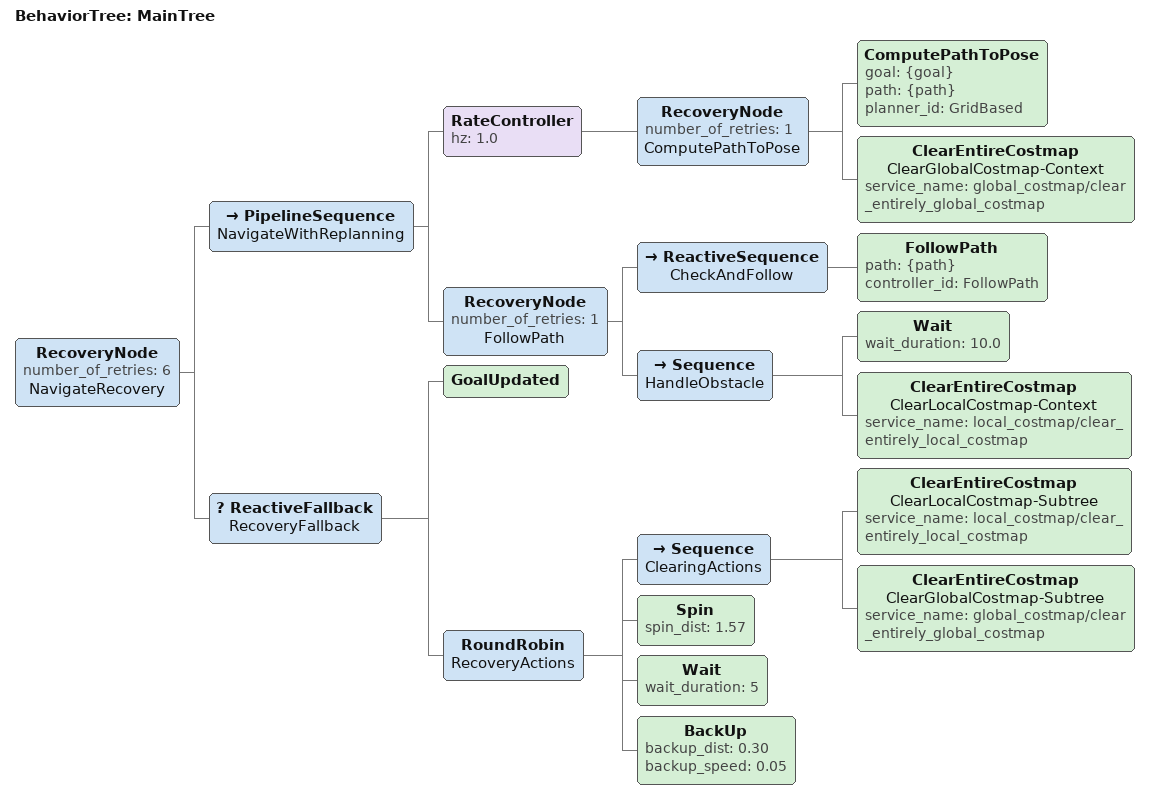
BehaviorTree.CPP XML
<root main_tree_to_execute="MainTree">
  <BehaviorTree ID="MainTree">
    <RecoveryNode number_of_retries="6" name="NavigateRecovery">
      <PipelineSequence name="NavigateWithReplanning">

        <RateController hz="1.0">
          <RecoveryNode number_of_retries="1" name="ComputePathToPose">
            <ComputePathToPose goal="{goal}" path="{path}" planner_id="GridBased"/>
            <ClearEntireCostmap name="ClearGlobalCostmap-Context" service_name="global_costmap/clear_entirely_global_costmap"/>
          </RecoveryNode>
        </RateController>

        <RecoveryNode number_of_retries="1" name="FollowPath">

          <ReactiveSequence name="CheckAndFollow">

            <FollowPath path="{path}" controller_id="FollowPath"/>

          </ReactiveSequence>

          <Sequence name="HandleObstacle">
            <Wait wait_duration="10.0"/>
            <ClearEntireCostmap name="ClearLocalCostmap-Context" service_name="local_costmap/clear_entirely_local_costmap"/>
          </Sequence>

        </RecoveryNode>

      </PipelineSequence>

      <ReactiveFallback name="RecoveryFallback">
        <GoalUpdated/>
        <RoundRobin name="RecoveryActions">
          <Sequence name="ClearingActions">
            <ClearEntireCostmap name="ClearLocalCostmap-Subtree" service_name="local_costmap/clear_entirely_local_costmap"/>
            <ClearEntireCostmap name="ClearGlobalCostmap-Subtree" service_name="global_costmap/clear_entirely_global_costmap"/>
          </Sequence>
          <Spin spin_dist="1.57"/>
          <Wait wait_duration="5"/>
          <BackUp backup_dist="0.30" backup_speed="0.05"/>
        </RoundRobin>
      </ReactiveFallback>
    </RecoveryNode>
  </BehaviorTree>
</root>
